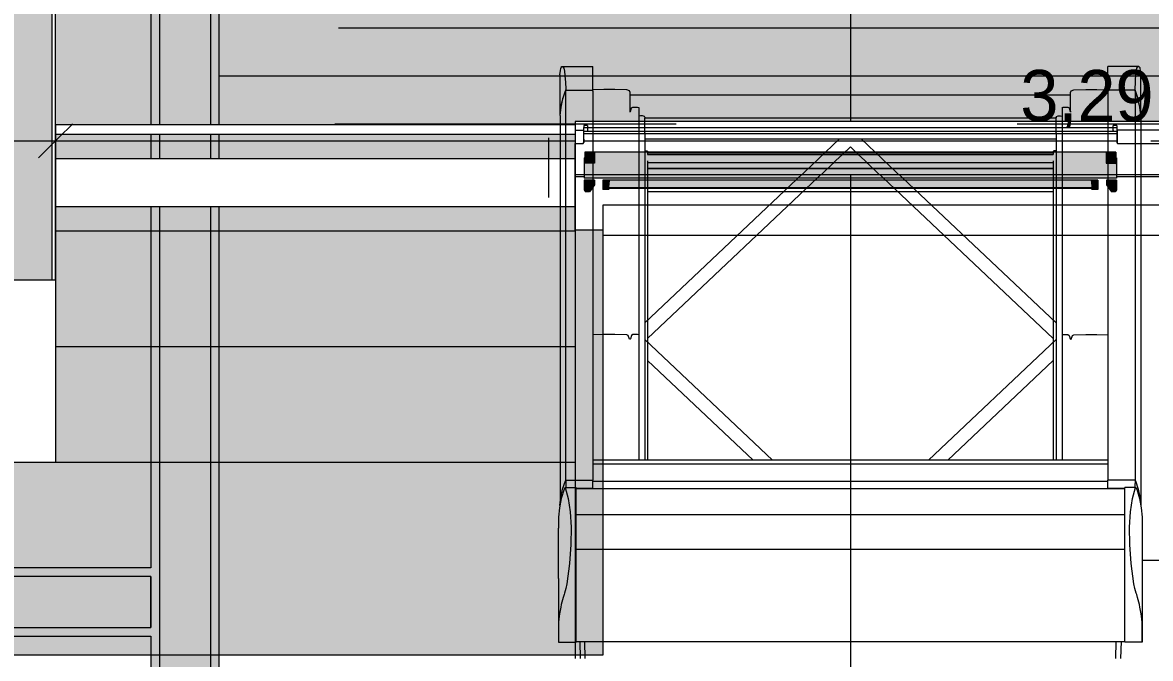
# Model space of a CAD drawing. Header units: metres. Extents: x -4 to 206, y -18 to 45.
# Drawn here: x 48.727 to 50.38, y -2.911 to -1.978 of the extents above; entities that cross this region are included whole.
import ezdxf

# ---------------------------------------------------------------- set-up
doc = ezdxf.new("R2010")
doc.units = ezdxf.units.M
doc.header["$MEASUREMENT"] = 0
doc.set_wipeout_variables(frame=1)
for name, pattern in [('Schnittlinie', [0.006, 0.003, -0.0015, 0, -0.0015]), ('UNSICHTBAR', [0.4, 0, -0.4]), ('Untersicht', [0.001, 0.0005, -0.0005]), ('Wipeout_Contour', [1, 0, -1])]:
    doc.linetypes.add(name, pattern=pattern)
for name, color, linetype in [('2._1.DG PP STG2_5_110 Wand Aussen', 7, 'Continuous'), ('2._1.DG PP STG2_5_130 Wand Innen', 7, 'Continuous'), ('2._1.DG PP STG2_5_310 Dachkonstruktion massiv', 7, 'Continuous'), ('2._1.DG PP STG2_5_325 Dachfenster', 7, 'Continuous'), ('2._1.DG PP STG2_5_330 Dachaufbau', 7, 'Continuous'), ('2._1.DG PP STG2_5_815 Raumbegrenzung', 7, 'Continuous'), ('2._1.DG PP STG2_5_851 Marker Schnitt', 7, 'Continuous'), ('2._1.DG PP STG2_5_950 Polierplan Bemaßung', 7, 'Continuous')]:
    doc.layers.add(name, color=color, linetype=linetype)
doc.styles.add('ERSTELLTER_STIL_2', font='')
doc.styles.get('ERSTELLTER_STIL_2').set_extended_font_data('Eurostile')

msp = doc.modelspace()

# ---------------------------------------------------------------- hatches: boundary and pattern name
at = {"layer": '2._1.DG PP STG2_5_130 Wand Innen', "linetype": 'Continuous', "lineweight": 13, "true_color": 0xfb02fe}
for points in [[(48.9275, -4.3265), (48.9275, -1.6787), (48.915, -1.6787), (48.915, -4.3265)], [(49.015, -4.414), (49.015, -1.6787), (49.0025, -1.6787), (49.0025, -4.414)], [(47.8525, -2.7882), (47.8557, -2.7907), (48.915, -2.7907), (48.915, -2.7782), (47.8525, -2.7782)], [(47.965, -2.8782), (48.915, -2.8782), (48.915, -2.8657), (47.965, -2.8657)]]:
    msp.add_hatch(color=6, dxfattribs=at).paths.add_polyline_path(points)
at = {"layer": '2._1.DG PP STG2_5_130 Wand Innen', "linetype": 'Continuous', "lineweight": 13, "true_color": 0xffaa00}
for points in [[(49.0025, -4.339), (49.0025, -1.6787), (48.9275, -1.6787), (48.9275, -4.339)], [(47.9525, -2.8657), (48.915, -2.8657), (48.915, -2.7907), (47.9525, -2.7907)]]:
    msp.add_hatch(color=40, dxfattribs=at).paths.add_polyline_path(points)
at = {"layer": '2._1.DG PP STG2_5_310 Dachkonstruktion massiv', "linetype": 'Continuous', "lineweight": 13, "true_color": 0xffaa00}
for points in [[(48.775, -2.2843), (48.775, -2.454), (49.5369, -2.454), (49.5369, -2.2843)], [(49.5369, -2.454), (48.775, -2.454), (48.775, -2.6237), (49.5369, -2.6237)]]:
    msp.add_hatch(color=40, dxfattribs=at).paths.add_polyline_path(points)
at = {"layer": '2._1.DG PP STG2_5_310 Dachkonstruktion massiv', "linetype": 'Continuous', "lineweight": 13, "true_color": 0x3f7f02}
msp.add_hatch(color=76, dxfattribs=at).paths.add_polyline_path([(48.775, -2.6237), (48.465, -2.6237), (48.465, -2.9065), (49.5369, -2.9065), (49.5369, -2.6237)])
at = {"layer": '2._1.DG PP STG2_5_325 Dachfenster', "linetype": 'Continuous', "lineweight": 13, "true_color": 0xffaa00}
msp.add_hatch(color=40, dxfattribs=at).paths.add_polyline_path([(49.5369, -2.2829), (49.5369, -2.9065), (49.5773, -2.9065), (49.5773, -2.2829)])

# ---------------------------------------------------------------- linework, layer by layer
at = {"layer": '2._1.DG PP STG2_5_110 Wand Aussen', "color": 7, "linetype": 'Continuous', "lineweight": 13, "ltscale": 1000, "flags": 128}
for points in [[(48.77, -2.3565), (48.65, -2.3565)], [(48.775, -2.3565), (48.77, -2.3565)]]:
    msp.add_lwpolyline(points, dxfattribs=at)
at = {"layer": '2._1.DG PP STG2_5_130 Wand Innen', "color": 7, "linetype": 'Continuous', "lineweight": 18, "ltscale": 1000}
for p, q in [((48.9275, -1.6787), (48.9275, -4.339)), ((49.0025, -4.339), (49.0025, -1.6787)), ((48.915, -2.7907), (47.9525, -2.7907)), ((47.965, -2.8657), (48.915, -2.8657))]:
    msp.add_line(p, q, dxfattribs=at)
at = {"layer": '2._1.DG PP STG2_5_130 Wand Innen', "color": 7, "linetype": 'Continuous', "lineweight": 18, "ltscale": 1000, "flags": 128}
for points in [[(48.915, -1.6787), (48.915, -2.7782)], [(49.015, -4.4265), (49.015, -1.6787)], [(48.915, -2.7782), (47.8525, -2.7782)], [(48.915, -2.7907), (48.915, -2.8657)], [(48.915, -2.8657), (48.915, -2.7907)], [(47.965, -2.8782), (48.915, -2.8782)], [(48.915, -2.8782), (48.915, -4.3265)]]:
    msp.add_lwpolyline(points, dxfattribs=at)
at = {"layer": '2._1.DG PP STG2_5_130 Wand Innen', "color": 8, "linetype": 'Schnittlinie', "lineweight": 13, "ltscale": 1000, "flags": 128}
for points in [[(52.1898, -1.9865), (49.015, -1.9865)], [(49.015, -1.994), (49.015, -1.9865)], [(49.015, -2.044), (49.015, -1.994)], [(49.015, -2.0565), (49.015, -2.044)], [(49.015, -2.0565), (52.1898, -2.0565)]]:
    msp.add_lwpolyline(points, dxfattribs=at)
at = {"layer": '2._1.DG PP STG2_5_310 Dachkonstruktion massiv', "color": 7, "linetype": 'Continuous', "lineweight": 13, "ltscale": 1000}
for p, q in [((49.5369, -2.2843), (48.775, -2.2843)), ((49.5369, -2.454), (48.775, -2.454))]:
    msp.add_line(p, q, dxfattribs=at)
at = {"layer": '2._1.DG PP STG2_5_310 Dachkonstruktion massiv', "color": 7, "linetype": 'Continuous', "lineweight": 18, "ltscale": 1000}
for p, q in [((49.5369, -2.6237), (49.5369, -2.9065)), ((49.5369, -2.9065), (48.465, -2.9065))]:
    msp.add_line(p, q, dxfattribs=at)
at = {"layer": '2._1.DG PP STG2_5_310 Dachkonstruktion massiv', "color": 7, "linetype": 'Continuous', "lineweight": 13, "ltscale": 1000, "flags": 128}
for points in [[(48.775, -2.2843), (48.775, -2.454), (48.775, -2.6237)], [(49.5369, -2.2843), (49.5369, -2.454), (49.5369, -2.6237)]]:
    msp.add_lwpolyline(points, dxfattribs=at)
at = {"layer": '2._1.DG PP STG2_5_310 Dachkonstruktion massiv', "color": 7, "linetype": 'Continuous', "lineweight": 18, "ltscale": 1000, "flags": 128}
msp.add_lwpolyline([(49.5369, -2.6237), (48.775, -2.6237), (48.465, -2.6237)], dxfattribs=at)
at = {"layer": '2._1.DG PP STG2_5_325 Dachfenster', "color": 7, "linetype": 'Continuous', "lineweight": 13, "ltscale": 1000}
for p, q in [((49.94, -1.2097), (49.94, -3.1403)), ((49.55, -2.2239), (49.552, -2.2267)), ((49.5575, -2.2267), (49.552, -2.2267)), ((49.5648, -2.2164), (49.5575, -2.2267)), ((50.3152, -2.2164), (50.3225, -2.2267)), ((50.328, -2.2267), (50.3225, -2.2267)), ((50.33, -2.2239), (50.328, -2.2267)), ((49.5369, -2.2829), (49.5369, -2.9065)), ((49.5773, -2.2829), (49.5369, -2.2829)), ((49.5773, -2.2829), (49.5773, -2.9065)), ((49.5773, -2.9065), (49.5369, -2.9065))]:
    msp.add_line(p, q, dxfattribs=at)
at = {"layer": '2._1.DG PP STG2_5_325 Dachfenster', "color": 253, "linetype": 'Schnittlinie', "lineweight": 13, "ltscale": 1000, "true_color": 0x9f9f9f, "flags": 128}
for points in [[(49.5143, -2.0554), (49.5151, -2.0489), (49.5156, -2.0458), (49.516, -2.0446), (49.5173, -2.0428), (49.5183, -2.0431), (49.52, -2.0455), (49.521, -2.0497), (49.5222, -2.0622), (49.5223, -2.0654), (49.5228, -2.0769)], [(49.5173, -2.0428), (49.5628, -2.0428)], [(49.5628, -2.0769), (49.5628, -2.0622), (49.5628, -2.0497), (49.5628, -2.0455), (49.5628, -2.0431)], [(50.3627, -2.0428), (50.3172, -2.0428)], [(50.3172, -2.0769), (50.3172, -2.0622), (50.3172, -2.0497), (50.3172, -2.0455), (50.3172, -2.0431)], [(50.3572, -2.0769), (50.3577, -2.0654), (50.3578, -2.0622), (50.359, -2.0497), (50.36, -2.0455), (50.3614, -2.0431), (50.3627, -2.0428), (50.364, -2.0446), (50.3644, -2.0458), (50.3649, -2.0489), (50.3657, -2.0554)], [(49.5143, -2.0554), (49.5143, -2.1148)], [(50.3657, -2.1148), (50.3657, -2.0554)], [(49.5227, -2.0774), (49.5223, -2.0785), (49.5183, -2.0904), (49.5156, -2.1026), (49.5143, -2.1148)], [(49.5145, -2.1148), (49.5158, -2.1026), (49.5185, -2.0904), (49.5225, -2.0785)], [(49.5225, -2.0785), (49.5243, -2.0775)], [(49.5243, -2.0775), (49.5611, -2.0775)], [(49.5611, -2.0775), (49.5628, -2.0788)], [(49.6163, -2.0784), (49.6125, -2.0773), (49.5949, -2.0768), (49.5787, -2.0768), (49.5628, -2.0773)], [(49.5628, -2.0788), (49.5628, -2.0774)], [(49.6173, -2.0812), (49.6163, -2.0784)], [(49.6173, -2.1091), (49.6173, -2.0812)], [(50.2627, -2.0812), (50.2637, -2.0784)], [(50.2627, -2.1091), (50.2627, -2.0812)], [(50.2637, -2.0784), (50.2675, -2.0773), (50.2851, -2.0768), (50.3013, -2.0768), (50.3172, -2.0773)], [(50.3172, -2.0788), (50.3172, -2.0774)], [(50.3189, -2.0775), (50.3172, -2.0788)], [(50.3557, -2.0775), (50.3189, -2.0775)], [(50.3575, -2.0785), (50.3557, -2.0775)], [(50.3657, -2.1148), (50.3644, -2.1026), (50.3617, -2.0904), (50.3577, -2.0785), (50.3573, -2.0774)], [(50.3655, -2.1148), (50.3642, -2.1026), (50.3615, -2.0904), (50.3575, -2.0785)], [(49.6173, -2.0847), (50.2627, -2.0847)], [(49.6164, -2.1089), (49.6171, -2.1091)], [(49.6171, -2.1091), (49.6179, -2.1088)], [(49.6179, -2.1088), (49.6192, -2.1037)], [(49.6192, -2.1037), (49.6213, -2.1024)], [(49.6213, -2.1024), (49.6279, -2.1024), (49.6298, -2.1029)], [(49.6353, -2.1151), (49.6322, -2.1151)], [(50.2447, -2.1151), (50.2478, -2.1151)], [(50.2502, -2.1029), (50.2521, -2.1024), (50.2587, -2.1024)], [(50.2587, -2.1024), (50.2608, -2.1037)], [(50.2608, -2.1037), (50.2621, -2.1088)], [(50.2621, -2.1088), (50.2629, -2.1091)], [(50.2629, -2.1091), (50.2636, -2.1089)], [(49.6125, -2.4364), (49.5949, -2.4358), (49.5787, -2.4358), (49.5628, -2.4363)], [(49.6143, -2.4374), (49.6125, -2.4364)], [(49.6163, -2.4426), (49.6143, -2.4374)], [(49.6171, -2.4428), (49.6163, -2.4426)], [(49.6179, -2.4425), (49.6171, -2.4428)], [(49.6192, -2.4374), (49.6179, -2.4425)], [(49.6213, -2.4361), (49.6192, -2.4374)], [(49.6298, -2.4366), (49.6279, -2.4361), (49.6213, -2.4361)], [(49.8257, -2.6202), (49.6386, -2.4435)], [(50.0543, -2.6202), (50.2414, -2.4435)], [(50.2502, -2.4366), (50.2521, -2.4361), (50.2587, -2.4361)], [(50.2587, -2.4361), (50.2608, -2.4374)], [(50.2608, -2.4374), (50.2621, -2.4425)], [(50.2621, -2.4425), (50.2629, -2.4428)], [(50.2629, -2.4428), (50.2637, -2.4426)], [(50.2637, -2.4426), (50.2657, -2.4374)], [(50.2657, -2.4374), (50.2675, -2.4364)], [(50.2675, -2.4364), (50.2851, -2.4358), (50.3013, -2.4358), (50.3172, -2.4363)], [(49.7973, -2.6202), (49.6426, -2.4741)], [(50.0827, -2.6202), (50.2374, -2.4741)], [(50.3172, -2.6202), (49.5628, -2.6202)], [(50.3172, -2.6261), (49.5628, -2.6261)], [(49.5221, -2.6606), (49.5266, -2.6766), (49.5295, -2.696), (49.5308, -2.7184), (49.5304, -2.7438), (49.5283, -2.7717), (49.5246, -2.8018), (49.5232, -2.8084), (49.5212, -2.8152), (49.5204, -2.8172), (49.5193, -2.8218), (49.5163, -2.8322), (49.5156, -2.836), (49.5137, -2.8455), (49.5133, -2.8491), (49.5124, -2.8577), (49.5124, -2.8609), (49.5124, -2.8712), (49.5124, -2.88), (49.5124, -2.8874)], [(49.5215, -2.6609), (49.5204, -2.663), (49.5163, -2.6765), (49.5137, -2.6902), (49.5124, -2.7041), (49.5124, -2.7054)], [(49.5143, -2.687), (49.5156, -2.6748), (49.5183, -2.6626), (49.5223, -2.6507), (49.5228, -2.6495)], [(49.5215, -2.6609), (49.5221, -2.6606)], [(49.5221, -2.6606), (49.538, -2.6606)], [(49.5228, -2.6494), (49.5232, -2.6586), (49.5232, -2.6606)], [(49.5228, -2.6494), (49.5628, -2.6494)], [(49.538, -2.8874), (49.538, -2.88), (49.538, -2.8712), (49.538, -2.8609), (49.538, -2.8491), (49.538, -2.836), (49.538, -2.8218), (49.538, -2.8152), (49.538, -2.8084), (49.538, -2.8018), (49.538, -2.7717), (49.538, -2.7438), (49.538, -2.7184), (49.538, -2.696), (49.538, -2.6766), (49.538, -2.6606)], [(49.5628, -2.6615), (49.5628, -2.6586), (49.5628, -2.6494)], [(50.3172, -2.6515), (49.5628, -2.6515)], [(50.3172, -2.6615), (50.3172, -2.6586), (50.3172, -2.6494)], [(50.3572, -2.6494), (50.3172, -2.6494)], [(50.342, -2.8874), (50.342, -2.88), (50.342, -2.8712), (50.342, -2.8609), (50.342, -2.8491), (50.342, -2.836), (50.342, -2.8218), (50.342, -2.8152), (50.342, -2.8084), (50.342, -2.8018), (50.342, -2.7717), (50.342, -2.7438), (50.342, -2.7184), (50.342, -2.696), (50.342, -2.6766), (50.342, -2.6606)], [(50.3579, -2.6606), (50.342, -2.6606)], [(50.3676, -2.8874), (50.3676, -2.88), (50.3676, -2.8712), (50.3676, -2.8609), (50.3676, -2.8577), (50.3667, -2.8491), (50.3663, -2.8455), (50.3644, -2.836), (50.3637, -2.8322), (50.3607, -2.8218), (50.3596, -2.8172), (50.3588, -2.8152), (50.3568, -2.8084), (50.3554, -2.8018), (50.3517, -2.7717), (50.3496, -2.7438), (50.3492, -2.7184), (50.3505, -2.696), (50.3534, -2.6766), (50.3579, -2.6606)], [(50.3572, -2.6494), (50.3568, -2.6586), (50.3568, -2.6606)], [(50.3572, -2.6495), (50.3577, -2.6507), (50.3617, -2.6626), (50.3644, -2.6748), (50.3657, -2.687)], [(50.3579, -2.6606), (50.3585, -2.6609)], [(50.3585, -2.6609), (50.3596, -2.663), (50.3637, -2.6765), (50.3663, -2.6902), (50.3676, -2.7041), (50.3676, -2.7054)], [(49.538, -2.6615), (49.5628, -2.6615)], [(49.538, -2.6618), (50.342, -2.6618)], [(50.3172, -2.6615), (50.342, -2.6615)], [(49.5124, -2.7054), (49.5124, -2.7201)], [(49.538, -2.7), (50.342, -2.7)], [(50.3676, -2.7054), (50.3676, -2.7201)], [(49.5124, -2.7937), (49.5124, -2.7201)], [(50.3676, -2.7201), (50.3676, -2.7937)], [(49.538, -2.7509), (50.342, -2.7509)], [(50.3924, -2.7674), (50.38, -2.7674), (50.3676, -2.7674)], [(49.5124, -2.7937), (49.5124, -2.8852)], [(50.3676, -2.7937), (50.3676, -2.8852)], [(49.5124, -2.8852), (49.5124, -2.8874)], [(49.5124, -2.8874), (49.538, -2.8874)], [(49.5369, -2.8874), (49.5369, -2.9111)], [(49.538, -2.8862), (50.342, -2.8862)], [(49.5433, -2.8862), (49.5439, -2.9111)], [(49.5511, -2.9111), (49.5507, -2.8862)], [(50.3289, -2.9111), (50.3293, -2.8862)], [(50.3367, -2.8862), (50.3361, -2.9111)], [(50.3676, -2.8874), (50.342, -2.8874)], [(50.3676, -2.8852), (50.3676, -2.8874)]]:
    msp.add_lwpolyline(points, dxfattribs=at)
at = {"layer": '2._1.DG PP STG2_5_325 Dachfenster', "color": 7, "linetype": 'Continuous', "lineweight": 13, "ltscale": 1000, "true_color": 0xf4f4f4, "flags": 128}
for points in [[(51.1827, -2.2462), (49.5773, -2.2462)], [(49.5773, -2.2462), (49.5773, -2.2829)], [(49.5773, -2.2905), (51.1827, -2.2905)]]:
    msp.add_lwpolyline(points, dxfattribs=at)
at = {"layer": '2._1.DG PP STG2_5_330 Dachaufbau', "color": 7, "linetype": 'Continuous', "lineweight": 13, "ltscale": 1000}
msp.add_line((49.5369, -2.2843), (48.775, -2.2843), dxfattribs=at)
at = {"layer": '2._1.DG PP STG2_5_330 Dachaufbau', "color": 7, "linetype": 'Continuous', "lineweight": 18, "ltscale": 1000, "flags": 128}
msp.add_lwpolyline([(48.775, -2.1287), (48.775, -1.2987)], dxfattribs=at)
at = {"layer": '2._1.DG PP STG2_5_815 Raumbegrenzung', "color": 8, "linetype": 'Schnittlinie', "lineweight": 13, "ltscale": 1000, "flags": 128}
msp.add_lwpolyline([(49.015, -4.4265), (49.015, -2.0565), (51.8798, -2.0565), (51.8466, -9.8037), (48.365, -9.8037), (48.365, -5.7537), (49.015, -5.7537), (49.015, -5.3537), (48.915, -5.3537), (48.915, -4.4265)], close=True, dxfattribs=at)
at = {"layer": '2._1.DG PP STG2_5_950 Polierplan Bemaßung', "color": 7, "linetype": 'Continuous', "lineweight": 13, "ltscale": 1000}
msp.add_line((48.465, -2.152), (48.775, -2.152), dxfattribs=at)

# ---------------------------------------------------------------- next in the draw order: wipeouts: each hides what was drawn before it
at = {"color": 254, "linetype": 'Wipeout_Contour', "lineweight": 0, "ltscale": 199.968113}
msp.add_wipeout([(49.5866, -2.2207), (49.5865, -2.2215), (50.2935, -2.2215), (50.2934, -2.2207)], dxfattribs=at).dxf.layer = '2._1.DG PP STG2_5_325 Dachfenster'
at = {"color": 254, "linetype": 'Wipeout_Contour', "lineweight": 0, "ltscale": 201.659994}
msp.add_wipeout([(51.1969, -2.1235), (49.5369, -2.1235), (49.5369, -2.1483), (51.1969, -2.1483)], dxfattribs=at).dxf.layer = '2._1.DG PP STG2_5_330 Dachaufbau'
at = {"color": 254, "linetype": 'Wipeout_Contour', "lineweight": 0, "ltscale": 201.669738}
msp.add_wipeout([(51.1969, -2.1836), (49.5369, -2.1836), (49.5369, -2.2013), (51.1969, -2.2013)], dxfattribs=at).dxf.layer = '2._1.DG PP STG2_5_330 Dachaufbau'

# ---------------------------------------------------------------- next in the draw order: hatches: boundary and pattern name
at = {"layer": '2._1.DG PP STG2_5_325 Dachfenster', "linetype": 'Continuous', "lineweight": 0, "true_color": 0x342d23}
for points in [[(49.55, -2.2095), (49.55, -2.2239), (49.552, -2.2267), (49.5575, -2.2267), (49.5648, -2.2164), (49.5648, -2.2095)], [(49.5773, -2.2235), (49.5856, -2.2235), (49.5864, -2.2225), (49.5878, -2.2095), (49.5773, -2.2095)], [(49.5878, -2.2095), (49.5866, -2.2207), (50.2934, -2.2207), (50.2922, -2.2095)], [(50.2944, -2.2235), (50.3027, -2.2235), (50.3027, -2.2095), (50.2922, -2.2095), (50.2936, -2.2225)], [(50.3225, -2.2267), (50.328, -2.2267), (50.33, -2.2239), (50.33, -2.2095), (50.3152, -2.2095), (50.3152, -2.2164)]]:
    msp.add_hatch(color=250, dxfattribs=at).paths.add_polyline_path(points)
at = {"layer": '2._1.DG PP STG2_5_330 Dachaufbau', "linetype": 'Continuous', "lineweight": 0, "true_color": 0x000000}
msp.add_hatch(color=18, dxfattribs=at).paths.add_polyline_path([(52.2306, -1.2835), (45.6209, -1.2835), (45.6209, -1.2987), (48.775, -1.2987), (48.775, -2.1287), (49.5369, -2.1287), (49.5369, -2.1235), (51.1969, -2.1235), (51.1969, -2.1287), (52.227, -2.1287)])

# ---------------------------------------------------------------- next in the draw order: linework, layer by layer
at = {"layer": '2._1.DG PP STG2_5_325 Dachfenster', "color": 7, "linetype": 'Continuous', "lineweight": 13, "ltscale": 1000}
for p, q in [((49.55, -2.2095), (49.55, -2.2239)), ((49.5648, -2.2095), (49.55, -2.2095)), ((49.5648, -2.2095), (49.5648, -2.2164)), ((49.5773, -2.2095), (49.5773, -2.2235)), ((50.3027, -2.2095), (50.3027, -2.2235)), ((50.3152, -2.2095), (50.3152, -2.2164)), ((50.33, -2.2095), (50.3152, -2.2095)), ((50.33, -2.2095), (50.33, -2.2239)), ((49.5856, -2.2235), (49.5773, -2.2235)), ((49.5864, -2.2225), (49.5856, -2.2235)), ((49.5866, -2.2207), (49.5864, -2.2225)), ((50.2934, -2.2207), (49.5866, -2.2207)), ((50.2934, -2.2207), (50.2936, -2.2225)), ((50.2936, -2.2225), (50.2944, -2.2235)), ((50.3027, -2.2235), (50.2944, -2.2235))]:
    msp.add_line(p, q, dxfattribs=at)
at = {"layer": '2._1.DG PP STG2_5_325 Dachfenster', "color": 253, "linetype": 'Schnittlinie', "lineweight": 13, "ltscale": 1000, "true_color": 0x9f9f9f, "flags": 128}
for points in [[(49.6322, -2.1151), (49.6298, -2.1159)], [(49.6381, -2.1163), (49.6353, -2.1151)], [(50.2419, -2.1163), (50.2447, -2.1151)], [(50.2478, -2.1151), (50.2502, -2.1159)], [(49.6386, -2.1171), (49.6381, -2.1163)], [(49.6385, -2.1182), (50.2415, -2.1182)], [(49.6386, -2.1171), (49.6386, -2.1182)], [(50.2414, -2.1171), (50.2419, -2.1163)], [(50.2414, -2.1171), (50.2414, -2.1182)], [(49.6427, -2.1919), (50.2373, -2.1919)], [(49.6427, -2.1927), (50.2373, -2.1927)], [(49.6427, -2.2264), (50.2373, -2.2264)]]:
    msp.add_lwpolyline(points, dxfattribs=at)
at = {"layer": '2._1.DG PP STG2_5_325 Dachfenster', "color": 7, "linetype": 'Continuous', "lineweight": 13, "ltscale": 1000, "true_color": 0xf4f4f4, "flags": 128}
for points in [[(49.5495, -2.138), (50.3305, -2.138)], [(50.43, -2.2046), (50.33, -2.2046)]]:
    msp.add_lwpolyline(points, dxfattribs=at)
at = {"layer": '2._1.DG PP STG2_5_325 Dachfenster', "color": 7, "linetype": 'Continuous', "lineweight": 13, "ltscale": 1000, "flags": 128}
for points in [[(50.33, -2.2065), (50.2919, -2.2065), (49.5881, -2.2065), (49.55, -2.2065)], [(50.3027, -2.2095), (50.2922, -2.2095), (49.5878, -2.2095), (49.5773, -2.2095)], [(49.5865, -2.2215), (50.2935, -2.2215)]]:
    msp.add_lwpolyline(points, dxfattribs=at)
at = {"layer": '2._1.DG PP STG2_5_330 Dachaufbau', "color": 7, "linetype": 'Continuous', "lineweight": 18, "ltscale": 1000, "flags": 128}
for points in [[(51.1969, -2.1235), (49.5369, -2.1235)], [(49.5369, -2.1235), (49.5369, -2.1287)]]:
    msp.add_lwpolyline(points, dxfattribs=at)

# ---------------------------------------------------------------- next in the draw order: texts
at = {"layer": '2._1.DG PP STG2_5_950 Polierplan Bemaßung', "color": 7, "linetype": 'Continuous', "lineweight": 13, "insert": (50.1891, -2.137), "char_height": 0.075, "width": 0.22978, "attachment_point": 7, "style": 'ERSTELLTER_STIL_2'}
msp.add_mtext('\\A1;{\\pql;\\fEurostile|b0|i0|c0|p0;\\W1.000000;3,29}', dxfattribs=at)

# ---------------------------------------------------------------- next in the draw order: wipeouts: each hides what was drawn before it
at = {"color": 254, "linetype": 'Wipeout_Contour', "lineweight": 0, "ltscale": 196.83407}
msp.add_wipeout([(48.775, -2.1782), (48.775, -2.2489), (49.5369, -2.2489), (49.5369, -2.1782)], dxfattribs=at).dxf.layer = '2._1.DG PP STG2_5_330 Dachaufbau'

# ---------------------------------------------------------------- next in the draw order: hatches: boundary and pattern name
at = {"layer": '2._1.DG PP STG2_5_330 Dachaufbau', "linetype": 'Continuous', "lineweight": 13, "true_color": 0xd2b48c}
msp.add_hatch(color=43, dxfattribs=at).paths.add_polyline_path([(48.775, -2.2843), (49.5369, -2.2843), (49.5369, -2.2489), (48.775, -2.2489)])

# ---------------------------------------------------------------- next in the draw order: linework, layer by layer
at = {"layer": '2._1.DG PP STG2_5_330 Dachaufbau', "color": 7, "linetype": 'Continuous', "lineweight": 18, "ltscale": 1000, "flags": 128}
msp.add_lwpolyline([(49.5369, -2.2013), (51.1969, -2.2013)], dxfattribs=at)

# ---------------------------------------------------------------- next in the draw order: wipeouts: each hides what was drawn before it
at = {"color": 254, "linetype": 'Wipeout_Contour', "lineweight": 0, "ltscale": 201.66516}
msp.add_wipeout([(51.1969, -2.1483), (49.5369, -2.1483), (49.5369, -2.1836), (51.1969, -2.1836)], dxfattribs=at).dxf.layer = '2._1.DG PP STG2_5_330 Dachaufbau'

# ---------------------------------------------------------------- next in the draw order: hatches: boundary and pattern name
at = {"layer": '2._1.DG PP STG2_5_325 Dachfenster', "linetype": 'Continuous', "lineweight": 0, "true_color": 0x342d23}
msp.add_hatch(color=250, dxfattribs=at).paths.add_polyline_path([(49.5881, -2.2065), (50.2919, -2.2065), (50.288, -2.1696), (50.288, -2.1687), (49.592, -2.1687), (49.592, -2.1696)])
at = {"layer": '2._1.DG PP STG2_5_330 Dachaufbau', "linetype": 'Continuous', "lineweight": 13, "true_color": 0xd2b48c}
msp.add_hatch(color=43, dxfattribs=at).paths.add_polyline_path([(48.775, -2.1782), (49.5369, -2.1782), (49.5369, -2.1429), (48.775, -2.1429)])

# ---------------------------------------------------------------- next in the draw order: linework, layer by layer
at = {"layer": '2._1.DG PP STG2_5_325 Dachfenster', "color": 7, "linetype": 'Continuous', "lineweight": 18, "ltscale": 1000}
for p, q in [((49.565, -2.1687), (49.551, -2.1687)), ((49.565, -2.1687), (49.565, -2.1849)), ((50.315, -2.1687), (50.315, -2.1849)), ((50.329, -2.1687), (50.315, -2.1687))]:
    msp.add_line(p, q, dxfattribs=at)
at = {"layer": '2._1.DG PP STG2_5_325 Dachfenster', "color": 7, "linetype": 'Continuous', "lineweight": 13, "ltscale": 1000, "true_color": 0xf4f4f4, "flags": 128}
msp.add_lwpolyline([(50.3305, -2.1419), (49.5495, -2.1419)], dxfattribs=at)
at = {"layer": '2._1.DG PP STG2_5_325 Dachfenster', "color": 253, "linetype": 'Schnittlinie', "lineweight": 13, "ltscale": 1000, "true_color": 0x9f9f9f, "flags": 128}
for points in [[(49.6386, -2.149), (50.2414, -2.149)], [(49.9241, -2.1491), (49.6386, -2.4187)], [(49.6386, -2.1491), (50.2414, -2.1491)], [(49.94, -2.161), (49.9285, -2.1718), (49.9188, -2.181), (49.6426, -2.4419)], [(49.94, -2.161), (49.9515, -2.1718), (49.9612, -2.181), (50.2374, -2.4419)], [(49.9559, -2.1491), (50.2414, -2.4187)], [(49.6386, -2.1668), (49.6425, -2.1668)], [(49.6426, -2.1718), (50.2374, -2.1718)], [(49.6427, -2.167), (49.6427, -2.1718)], [(49.6427, -2.1679), (50.2373, -2.1679)], [(49.6427, -2.1696), (50.2373, -2.1696)], [(49.6427, -2.1813), (49.6427, -2.6202)], [(50.2373, -2.167), (50.2373, -2.1718)], [(50.2373, -2.1813), (50.2373, -2.6202)], [(50.2414, -2.1668), (50.2375, -2.1668)], [(49.6427, -2.1838), (50.2373, -2.1838)]]:
    msp.add_lwpolyline(points, dxfattribs=at)
at = {"layer": '2._1.DG PP STG2_5_325 Dachfenster', "color": 7, "linetype": 'Continuous', "lineweight": 13, "ltscale": 1000, "flags": 128}
msp.add_lwpolyline([(50.315, -2.1687), (50.288, -2.1687), (49.592, -2.1687), (49.565, -2.1687)], dxfattribs=at)
at = {"layer": '2._1.DG PP STG2_5_950 Polierplan Bemaßung', "color": 7, "linetype": 'Continuous', "lineweight": 13, "ltscale": 1000}
msp.add_line((48.775, -2.152), (52.0627, -2.152), dxfattribs=at)

# ---------------------------------------------------------------- next in the draw order: wipeouts: each hides what was drawn before it
at = {"color": 254, "linetype": 'Wipeout_Contour', "lineweight": 0, "ltscale": 198.404021}
msp.add_wipeout([(49.551, -2.177), (49.55, -2.177), (49.55, -2.1853), (49.551, -2.1853)], dxfattribs=at).dxf.layer = '2._1.DG PP STG2_5_325 Dachfenster'
at = {"color": 254, "linetype": 'Wipeout_Contour', "lineweight": 0, "ltscale": 201.516897}
msp.add_wipeout([(50.329, -2.1853), (50.33, -2.1853), (50.33, -2.177), (50.329, -2.177)], dxfattribs=at).dxf.layer = '2._1.DG PP STG2_5_325 Dachfenster'

# ---------------------------------------------------------------- next in the draw order: hatches: boundary and pattern name
at = {"layer": '2._1.DG PP STG2_5_325 Dachfenster', "linetype": 'Continuous', "lineweight": 0, "true_color": 0x342d23}
for points in [[(49.55, -2.2065), (49.5881, -2.2065), (49.592, -2.1696), (49.592, -2.1687), (49.565, -2.1687), (49.565, -2.1849), (49.551, -2.1853), (49.55, -2.1853)], [(50.288, -2.1696), (50.2919, -2.2065), (50.33, -2.2065), (50.33, -2.1853), (50.329, -2.1853), (50.315, -2.1849), (50.315, -2.1687), (50.288, -2.1687)]]:
    msp.add_hatch(color=250, dxfattribs=at).paths.add_polyline_path(points)
at = {"layer": '2._1.DG PP STG2_5_325 Dachfenster', "linetype": 'Continuous', "lineweight": 13, "true_color": 0xff6400}
for points in [[(49.551, -2.1853), (49.565, -2.1849), (49.565, -2.1687), (49.551, -2.1687)], [(50.315, -2.1849), (50.329, -2.1853), (50.329, -2.1687), (50.315, -2.1687)]]:
    msp.add_hatch(color=30, dxfattribs=at).paths.add_polyline_path(points)

# ---------------------------------------------------------------- next in the draw order: linework, layer by layer
at = {"layer": '2._1.DG PP STG2_5_325 Dachfenster', "color": 7, "linetype": 'Continuous', "lineweight": 18, "ltscale": 1000}
for p, q in [((49.551, -2.1687), (49.551, -2.1853)), ((50.329, -2.1687), (50.329, -2.1853)), ((49.565, -2.1849), (49.551, -2.1853)), ((50.315, -2.1849), (50.329, -2.1853))]:
    msp.add_line(p, q, dxfattribs=at)
at = {"layer": '2._1.DG PP STG2_5_325 Dachfenster', "color": 7, "linetype": 'Continuous', "lineweight": 13, "ltscale": 1000}
for p, q in [((49.55, -2.1853), (49.55, -2.2065)), ((49.551, -2.1853), (49.55, -2.1853)), ((50.33, -2.1853), (50.329, -2.1853)), ((50.33, -2.1853), (50.33, -2.2065))]:
    msp.add_line(p, q, dxfattribs=at)
at = {"layer": '2._1.DG PP STG2_5_325 Dachfenster', "color": 7, "linetype": 'Continuous', "lineweight": 13, "ltscale": 1000, "flags": 128}
for points in [[(49.55, -2.177), (49.55, -2.1853)], [(49.55, -2.177), (49.551, -2.177)], [(50.329, -2.177), (50.33, -2.177)], [(50.33, -2.177), (50.33, -2.1853)]]:
    msp.add_lwpolyline(points, dxfattribs=at)

# ---------------------------------------------------------------- next in the draw order: wipeouts: each hides what was drawn before it
at = {"color": 254, "linetype": 'Wipeout_Contour', "lineweight": 0, "ltscale": 201.617215}
msp.add_wipeout([(50.3316, -2.1503), (50.3316, -2.156), (50.38, -2.156), (50.38, -2.1503)], dxfattribs=at).dxf.layer = '2._1.DG PP STG2_5_325 Dachfenster'
at = {"color": 254, "linetype": 'Wipeout_Contour', "lineweight": 0, "ltscale": 196.820194}
msp.add_wipeout([(49.5369, -2.1429), (49.5369, -2.1287), (48.775, -2.1287), (48.775, -2.1429)], dxfattribs=at).dxf.layer = '2._1.DG PP STG2_5_330 Dachaufbau'
at = {"color": 254, "linetype": 'Wipeout_Contour', "lineweight": 0, "ltscale": 196.83407}
msp.add_wipeout([(48.775, -2.2489), (49.5369, -2.2489), (49.5369, -2.1782), (48.775, -2.1782)], dxfattribs=at).dxf.layer = '2._1.DG PP STG2_5_330 Dachaufbau'

# ---------------------------------------------------------------- next in the draw order: hatches: boundary and pattern name
at = {"layer": '2._1.DG PP STG2_5_110 Wand Aussen', "linetype": 'Continuous', "lineweight": 13, "true_color": 0xff6400}
msp.add_hatch(color=30, dxfattribs=at).paths.add_polyline_path([(48.65, -1.4937), (48.65, -2.3565), (48.77, -2.3565), (48.77, -1.4937)])

# ---------------------------------------------------------------- next in the draw order: linework, layer by layer
at = {"layer": '2._1.DG PP STG2_5_110 Wand Aussen', "color": 7, "linetype": 'Continuous', "lineweight": 13, "ltscale": 1000}
msp.add_line((48.77, -2.3565), (48.77, -1.4937), dxfattribs=at)
at = {"layer": '2._1.DG PP STG2_5_110 Wand Aussen', "color": 7, "linetype": 'Continuous', "lineweight": 13, "ltscale": 1000, "flags": 128}
msp.add_lwpolyline([(48.775, -2.3565), (48.775, -1.3687)], dxfattribs=at)
at = {"layer": '2._1.DG PP STG2_5_310 Dachkonstruktion massiv', "color": 255, "linetype": 'UNSICHTBAR', "lineweight": 13, "ltscale": 1000, "flags": 128}
for points in [[(48.775, -2.2843), (48.775, -1.4994)], [(49.5369, -2.2045), (49.5369, -2.2843)], [(51.1969, -2.2045), (49.5369, -2.2045)]]:
    msp.add_lwpolyline(points, dxfattribs=at)
at = {"layer": '2._1.DG PP STG2_5_325 Dachfenster', "color": 253, "linetype": 'Schnittlinie', "lineweight": 13, "ltscale": 1000, "true_color": 0x9f9f9f, "flags": 128}
for points in [[(49.5225, -2.0785), (49.5225, -2.6501)], [(49.5145, -2.1148), (49.5145, -2.6851)]]:
    msp.add_lwpolyline(points, dxfattribs=at)
at = {"layer": '2._1.DG PP STG2_5_325 Dachfenster', "color": 7, "linetype": 'Continuous', "lineweight": 13, "ltscale": 1000, "true_color": 0xf4f4f4, "flags": 128}
for points in [[(49.5369, -2.2046), (49.5369, -2.156)], [(49.55, -2.2046), (49.5369, -2.2046)], [(49.5369, -2.2829), (49.5369, -2.2046)]]:
    msp.add_lwpolyline(points, dxfattribs=at)
at = {"layer": '2._1.DG PP STG2_5_330 Dachaufbau', "color": 7, "linetype": 'Continuous', "lineweight": 13, "ltscale": 1000}
for p, q in [((49.5369, -2.1287), (48.775, -2.1287)), ((49.5369, -2.1429), (48.775, -2.1429)), ((49.5369, -2.1782), (48.775, -2.1782)), ((49.5369, -2.2489), (48.775, -2.2489))]:
    msp.add_line(p, q, dxfattribs=at)
at = {"layer": '2._1.DG PP STG2_5_330 Dachaufbau', "color": 7, "linetype": 'Continuous', "lineweight": 13, "ltscale": 1000, "flags": 128}
for points in [[(48.775, -2.1287), (48.775, -2.1429), (48.775, -2.1782), (48.775, -2.2489), (48.775, -2.2843)], [(49.5369, -2.1287), (49.5369, -2.1429), (49.5369, -2.1782), (49.5369, -2.2489), (49.5369, -2.2843)]]:
    msp.add_lwpolyline(points, dxfattribs=at)
at = {"layer": '2._1.DG PP STG2_5_851 Marker Schnitt', "color": 7, "linetype": 'Untersicht', "lineweight": 13, "ltscale": 1000}
msp.add_line((39.1845, -2.127), (53.15, -2.127), dxfattribs=at)
at = {"layer": '2._1.DG PP STG2_5_950 Polierplan Bemaßung', "color": 7, "linetype": 'Continuous', "lineweight": 13, "ltscale": 1000}
for p, q in [((48.775, -2.1989), (48.775, -2.1051)), ((48.8, -2.127), (48.75, -2.177))]:
    msp.add_line(p, q, dxfattribs=at)

# ---------------------------------------------------------------- next in the draw order: wipeouts: each hides what was drawn before it
at = {"color": 254, "linetype": 'Wipeout_Contour', "lineweight": 0, "ltscale": 201.510973}
msp.add_wipeout([(50.3305, -2.1496), (50.3305, -2.1546), (50.3316, -2.156), (50.3316, -2.1503)], dxfattribs=at).dxf.layer = '2._1.DG PP STG2_5_325 Dachfenster'

# ---------------------------------------------------------------- next in the draw order: wipeouts: each hides what was drawn before it
at = {"color": 254, "linetype": 'Wipeout_Contour', "lineweight": 0, "ltscale": 198.402046}
msp.add_wipeout([(49.5549, -2.132), (49.5549, -2.1295), (49.5495, -2.1295), (49.5495, -2.132)], dxfattribs=at).dxf.layer = '2._1.DG PP STG2_5_325 Dachfenster'
at = {"color": 254, "linetype": 'Wipeout_Contour', "lineweight": 0, "ltscale": 198.36773}
msp.add_wipeout([(49.5369, -2.1503), (49.5369, -2.156), (49.5484, -2.156), (49.5484, -2.1503)], dxfattribs=at).dxf.layer = '2._1.DG PP STG2_5_325 Dachfenster'

# ---------------------------------------------------------------- next in the draw order: wipeouts: each hides what was drawn before it
at = {"color": 254, "linetype": 'Wipeout_Contour', "lineweight": 0, "ltscale": 198.402315}
msp.add_wipeout([(49.5549, -2.132), (49.5495, -2.132), (49.5495, -2.1326), (49.5549, -2.1326)], dxfattribs=at).dxf.layer = '2._1.DG PP STG2_5_325 Dachfenster'

# ---------------------------------------------------------------- next in the draw order: wipeouts: each hides what was drawn before it
at = {"color": 254, "linetype": 'Wipeout_Contour', "lineweight": 0, "ltscale": 199.953525}
msp.add_wipeout([(49.5549, -2.1368), (49.5549, -2.1377), (50.3251, -2.1377), (50.3251, -2.1368)], dxfattribs=at).dxf.layer = '2._1.DG PP STG2_5_325 Dachfenster'

# ---------------------------------------------------------------- next in the draw order: wipeouts: each hides what was drawn before it
at = {"color": 254, "linetype": 'Wipeout_Contour', "lineweight": 0, "ltscale": 199.952875}
msp.add_wipeout([(50.3251, -2.1339), (50.3251, -2.1331), (49.5549, -2.1331), (49.5549, -2.1339)], dxfattribs=at).dxf.layer = '2._1.DG PP STG2_5_325 Dachfenster'

# ---------------------------------------------------------------- next in the draw order: wipeouts: each hides what was drawn before it
at = {"color": 254, "linetype": 'Wipeout_Contour', "lineweight": 0, "ltscale": 199.953202}
msp.add_wipeout([(49.5549, -2.1368), (50.3251, -2.1368), (50.3251, -2.1339), (49.5549, -2.1339)], dxfattribs=at).dxf.layer = '2._1.DG PP STG2_5_325 Dachfenster'

# ---------------------------------------------------------------- next in the draw order: linework, layer by layer
at = {"layer": '2._1.DG PP STG2_5_325 Dachfenster', "color": 253, "linetype": 'Schnittlinie', "lineweight": 13, "ltscale": 1000, "true_color": 0x9f9f9f, "flags": 128}
for points in [[(49.5628, -2.0788), (49.5628, -2.6494)], [(49.6298, -2.1029), (49.6298, -2.4366), (49.6298, -2.6202)], [(50.2502, -2.1029), (50.2502, -2.4366), (50.2502, -2.6202)], [(49.6385, -2.1185), (49.6385, -2.1291), (49.6385, -2.1334), (49.6385, -2.1384), (49.6385, -2.1393), (49.6385, -2.1401)], [(50.2415, -2.1401), (50.2415, -2.1393), (50.2415, -2.1384), (50.2415, -2.1334), (50.2415, -2.1291), (50.2415, -2.1185)], [(49.6386, -2.1404), (49.6386, -2.6202)], [(50.2414, -2.1404), (50.2414, -2.6202)]]:
    msp.add_lwpolyline(points, dxfattribs=at)

# ---------------------------------------------------------------- next in the draw order: wipeouts: each hides what was drawn before it
at = {"color": 254, "linetype": 'Wipeout_Contour', "lineweight": 0, "ltscale": 201.50147}
msp.add_wipeout([(50.3251, -2.132), (50.3305, -2.132), (50.3305, -2.1295), (50.3251, -2.1295)], dxfattribs=at).dxf.layer = '2._1.DG PP STG2_5_325 Dachfenster'
at = {"color": 254, "linetype": 'Wipeout_Contour', "lineweight": 0, "ltscale": 198.366073}
msp.add_wipeout([(49.5484, -2.1503), (49.5484, -2.1365), (49.5369, -2.1365), (49.5369, -2.1503)], dxfattribs=at).dxf.layer = '2._1.DG PP STG2_5_325 Dachfenster'

# ---------------------------------------------------------------- next in the draw order: linework, layer by layer
at = {"layer": '2._1.DG PP STG2_5_325 Dachfenster', "color": 7, "linetype": 'Continuous', "lineweight": 13, "ltscale": 1000, "flags": 128}
msp.add_lwpolyline([(49.5369, -2.1365), (49.5369, -2.1503), (49.5369, -2.156)], dxfattribs=at)

# ---------------------------------------------------------------- next in the draw order: wipeouts: each hides what was drawn before it
at = {"color": 254, "linetype": 'Wipeout_Contour', "lineweight": 0, "ltscale": 201.501736}
msp.add_wipeout([(50.3251, -2.132), (50.3251, -2.1326), (50.3305, -2.1326), (50.3305, -2.132)], dxfattribs=at).dxf.layer = '2._1.DG PP STG2_5_325 Dachfenster'
at = {"color": 254, "linetype": 'Wipeout_Contour', "lineweight": 0, "ltscale": 198.385219}
msp.add_wipeout([(49.5484, -2.1503), (49.5484, -2.156), (49.5495, -2.1546), (49.5495, -2.1496)], dxfattribs=at).dxf.layer = '2._1.DG PP STG2_5_325 Dachfenster'

# ---------------------------------------------------------------- next in the draw order: linework, layer by layer
at = {"layer": '2._1.DG PP STG2_5_325 Dachfenster', "color": 253, "linetype": 'Schnittlinie', "lineweight": 13, "ltscale": 1000, "true_color": 0x9f9f9f, "flags": 128}
msp.add_lwpolyline([(50.3172, -2.0788), (50.3172, -2.6494)], dxfattribs=at)

# ---------------------------------------------------------------- next in the draw order: wipeouts: each hides what was drawn before it
at = {"color": 254, "linetype": 'Wipeout_Contour', "lineweight": 0, "ltscale": 198.390294}
msp.add_wipeout([(49.5484, -2.1503), (49.5495, -2.1496), (49.5495, -2.1358), (49.5484, -2.1365)], dxfattribs=at).dxf.layer = '2._1.DG PP STG2_5_325 Dachfenster'
at = {"color": 254, "linetype": 'Wipeout_Contour', "lineweight": 0, "ltscale": 201.515759}
msp.add_wipeout([(50.3316, -2.1503), (50.3316, -2.1365), (50.3305, -2.1358), (50.3305, -2.1496)], dxfattribs=at).dxf.layer = '2._1.DG PP STG2_5_325 Dachfenster'

# ---------------------------------------------------------------- next in the draw order: linework, layer by layer
at = {"layer": '2._1.DG PP STG2_5_325 Dachfenster', "color": 7, "linetype": 'Continuous', "lineweight": 13, "ltscale": 1000}
for p, q in [((49.5495, -2.1546), (49.5495, -2.1326)), ((49.5495, -2.1326), (49.5549, -2.1326)), ((49.5549, -2.1326), (49.5549, -2.1377)), ((49.5369, -2.156), (49.5484, -2.156)), ((49.5484, -2.156), (49.5495, -2.1546))]:
    msp.add_line(p, q, dxfattribs=at)
at = {"layer": '2._1.DG PP STG2_5_325 Dachfenster', "color": 7, "linetype": 'Continuous', "lineweight": 13, "ltscale": 1000, "flags": 128}
for points in [[(49.5495, -2.1295), (49.5495, -2.132), (49.5495, -2.1326)], [(49.5549, -2.1295), (49.5495, -2.1295)], [(49.5549, -2.1295), (49.5549, -2.132), (49.5549, -2.1326)], [(49.5369, -2.1365), (49.5484, -2.1365)], [(49.5495, -2.1358), (49.5484, -2.1365)], [(49.5549, -2.1368), (49.5549, -2.1377)], [(49.5495, -2.1496), (49.5495, -2.1546)]]:
    msp.add_lwpolyline(points, dxfattribs=at)

# ---------------------------------------------------------------- next in the draw order: wipeouts: each hides what was drawn before it
at = {"color": 254, "linetype": 'Wipeout_Contour', "lineweight": 0, "ltscale": 201.615584}
msp.add_wipeout([(50.3316, -2.1503), (50.38, -2.1503), (50.38, -2.1365), (50.3316, -2.1365)], dxfattribs=at).dxf.layer = '2._1.DG PP STG2_5_325 Dachfenster'

# ---------------------------------------------------------------- next in the draw order: linework, layer by layer
at = {"layer": '2._1.DG PP STG2_5_310 Dachkonstruktion massiv', "color": 8, "linetype": 'Schnittlinie', "lineweight": 13, "ltscale": 1000, "flags": 128}
msp.add_lwpolyline([(51.1945, -2.1478), (51.1945, -4.3933), (49.4983, -4.3933), (49.4983, -2.1478)], dxfattribs=at)
at = {"layer": '2._1.DG PP STG2_5_325 Dachfenster', "color": 7, "linetype": 'Continuous', "lineweight": 13, "ltscale": 1000}
for p, q in [((49.5549, -2.1377), (50.3251, -2.1377)), ((50.3251, -2.1377), (50.3251, -2.1326)), ((50.3251, -2.1326), (50.3305, -2.1326)), ((50.3305, -2.1326), (50.3305, -2.1546)), ((50.3305, -2.1546), (50.3316, -2.156))]:
    msp.add_line(p, q, dxfattribs=at)
at = {"layer": '2._1.DG PP STG2_5_325 Dachfenster', "color": 253, "linetype": 'Schnittlinie', "lineweight": 13, "ltscale": 1000, "true_color": 0x9f9f9f, "flags": 128}
for points in [[(50.3575, -2.0785), (50.3575, -2.6501)], [(50.3655, -2.1148), (50.3655, -2.6851)]]:
    msp.add_lwpolyline(points, dxfattribs=at)
at = {"layer": '2._1.DG PP STG2_5_325 Dachfenster', "color": 7, "linetype": 'Continuous', "lineweight": 13, "ltscale": 1000, "flags": 128}
for points in [[(50.3251, -2.1326), (50.3251, -2.132), (50.3251, -2.1295)], [(50.3305, -2.1295), (50.3251, -2.1295)], [(50.3305, -2.1295), (50.3305, -2.132), (50.3305, -2.1326)], [(50.3251, -2.1331), (49.5549, -2.1331)], [(50.3251, -2.1368), (50.3251, -2.1377)], [(50.3316, -2.1365), (50.3305, -2.1358)], [(50.4284, -2.1365), (50.38, -2.1365), (50.3316, -2.1365)], [(50.3305, -2.1496), (50.3305, -2.1546)], [(50.3316, -2.156), (50.38, -2.156), (50.4284, -2.156)]]:
    msp.add_lwpolyline(points, dxfattribs=at)

doc.saveas('drawing.dxf')
